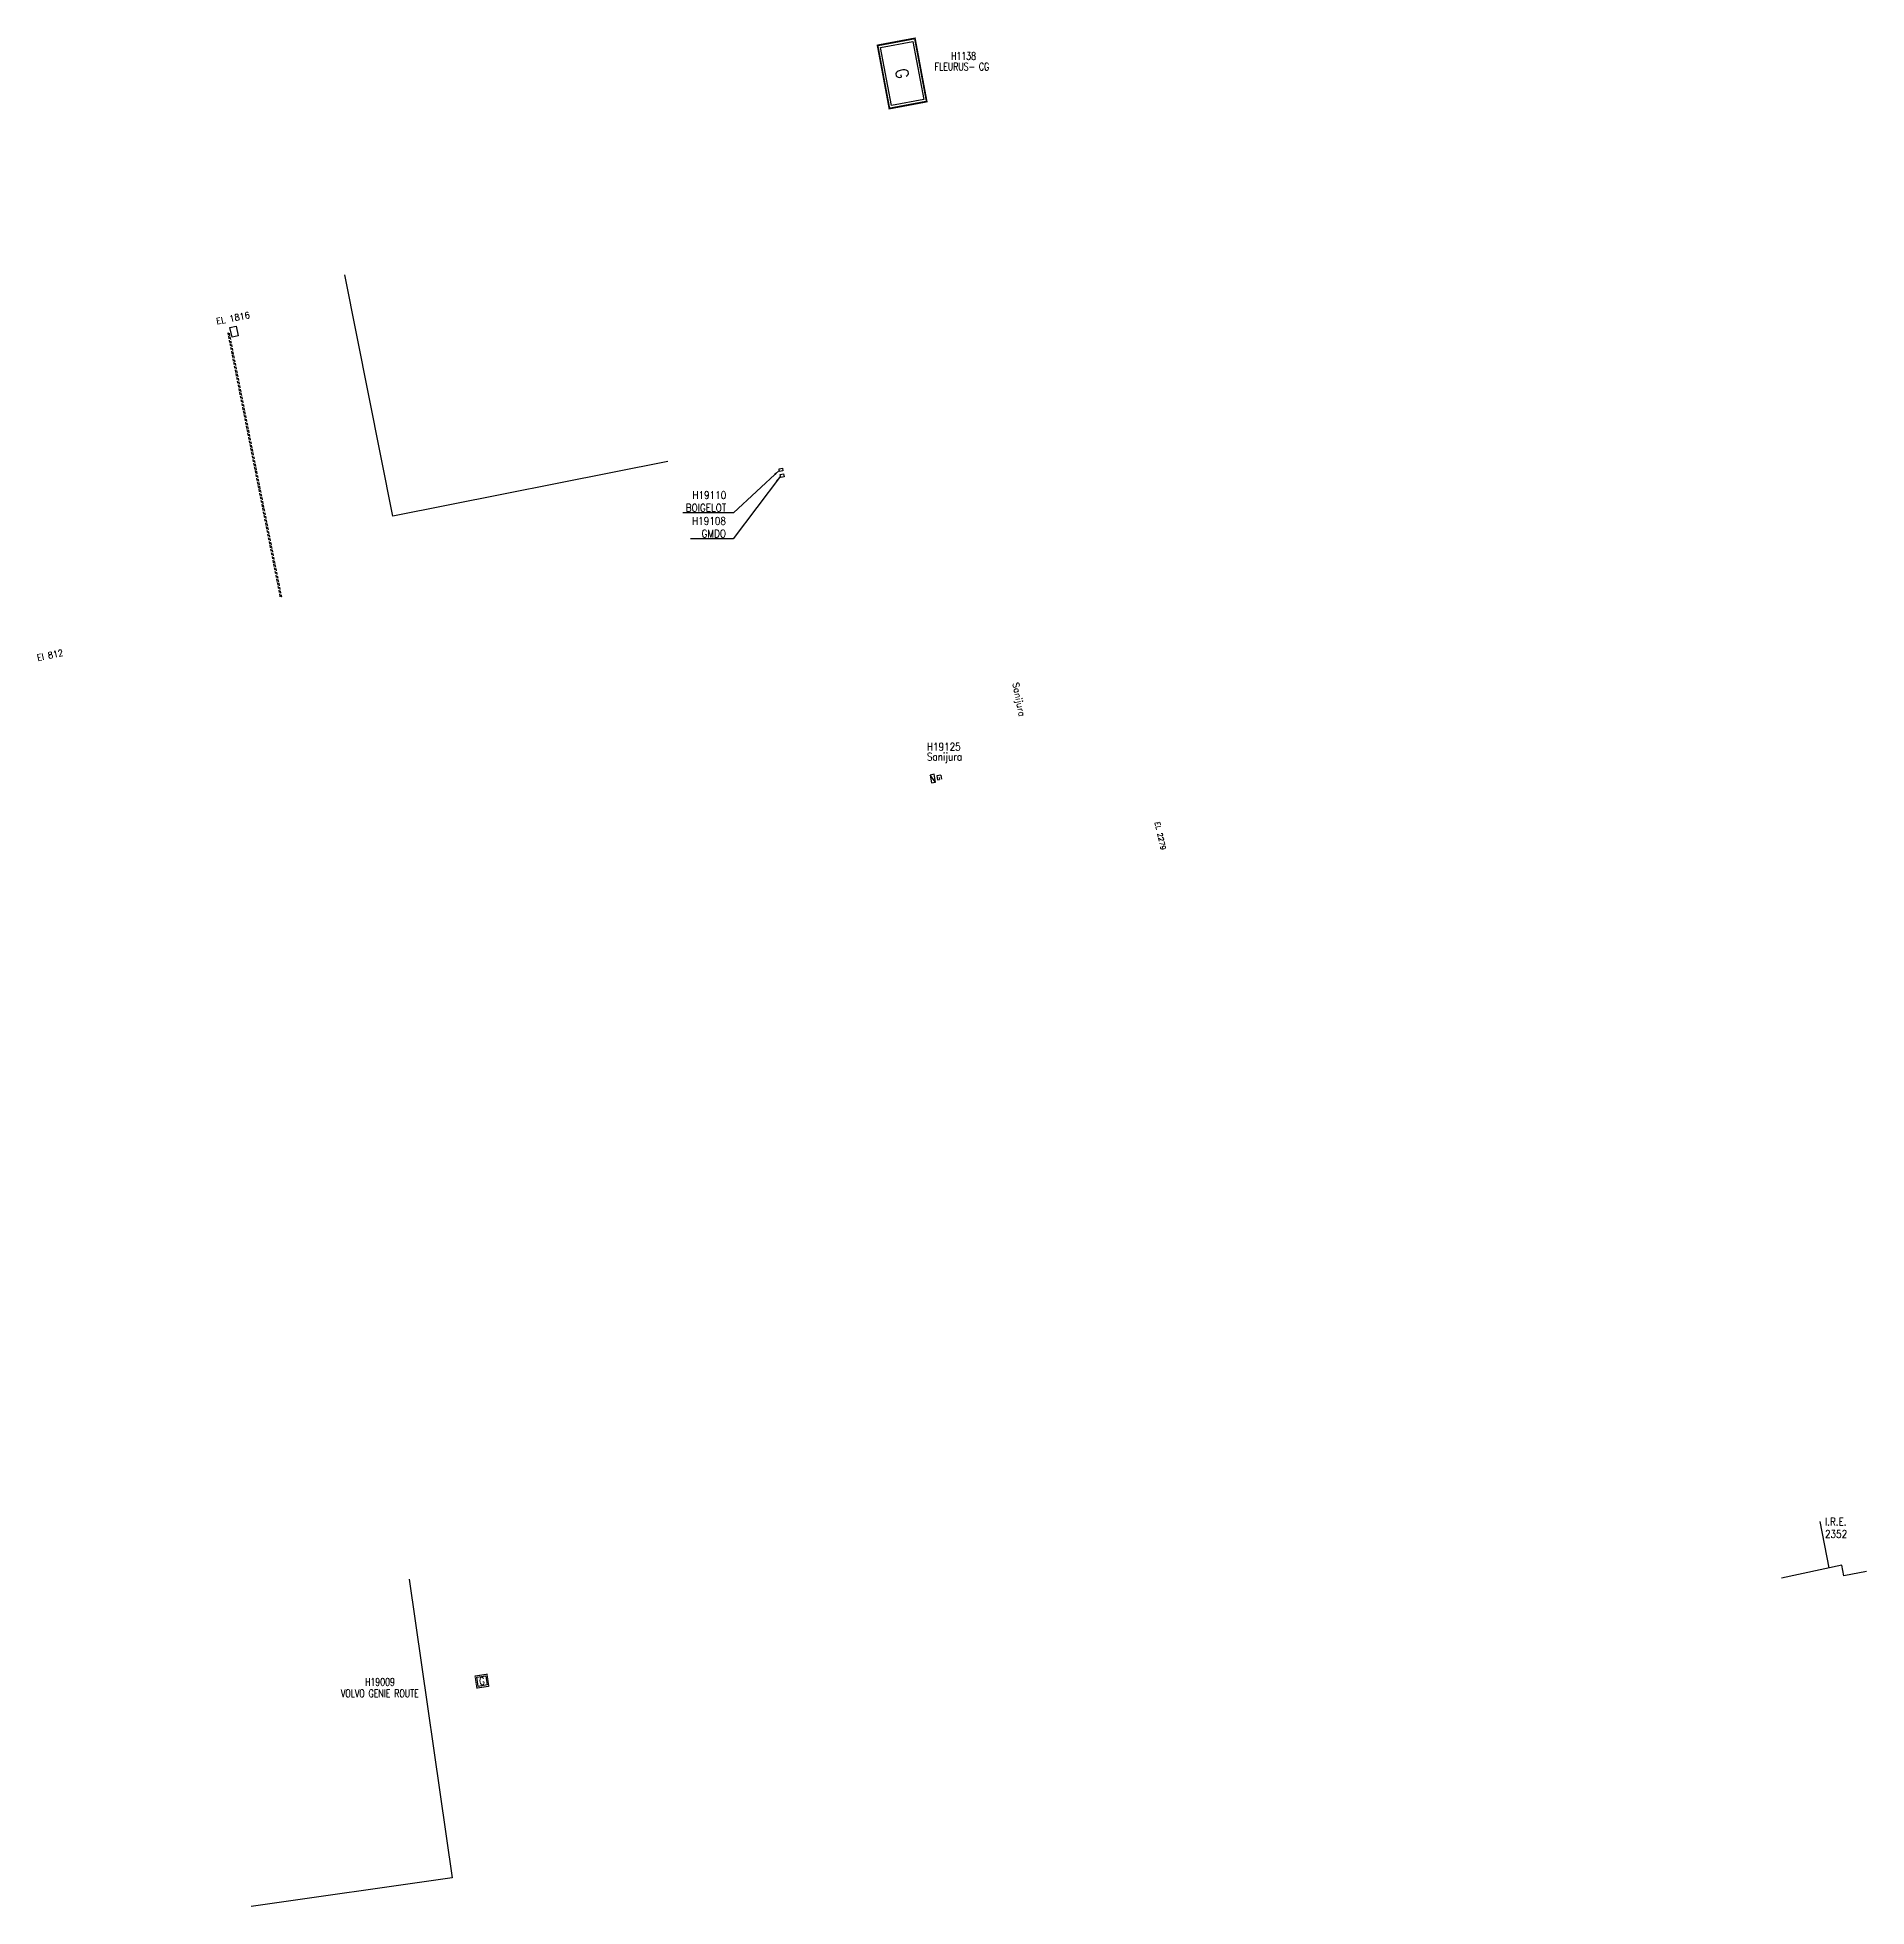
# Model space of a CAD drawing. Header units: millimetres. Extents: x 161129 to 161852, y 126273 to 126973.
# Drawn here: x 161491 to 161851.6, y 126604.8 to 126973.3 of the extents above; entities that cross this region are included whole.
import ezdxf
from ezdxf.enums import TextEntityAlignment as Align

# ---------------------------------------------------------------- set-up
doc = ezdxf.new("R2010")
doc.units = ezdxf.units.MM
doc.linetypes.add('DASHED', pattern=[0.75, 0.5, -0.25])
doc.layers.get('0').update_dxf_attribs({"linetype": 'CONTINUOUS'})
for name, color, linetype in [('G_210', 7, 'CONTINUOUS'), ('M_200', 7, 'CONTINUOUS'), ('W0100', 7, 'CONTINUOUS'), ('W0112', 1, 'DASHED'), ('W0432', 7, 'CONTINUOUS'), ('W0984', 7, 'CONTINUOUS')]:
    doc.layers.add(name, color=color, linetype=linetype)
doc.styles.add('G_ROMANS', font='ROMANS.SHX', dxfattribs={"width": 0.75})
doc.styles.get("Standard").update_dxf_attribs({"font": 'romans.shx', "width": 0.85})
doc.dimstyles.get("Standard").update_dxf_attribs({"dimtxt": 1.5, "dimasz": 1.2, "dimexe": 0.625, "dimexo": 0.625, "dimgap": 0.25, "dimtad": 1, "dimdec": 1, "dimzin": 0, "dimdsep": 46, "dimtxsty": 'Standard', "dimcen": -0.5, "dimadec": 0, "dimazin": 0, "dimtfac": 1, "dimtdec": 1, "dimtmove": 0, "dimatfit": 3, "dimfxl": 0, "dimtolj": 1, "dimtzin": 0, "dimarcsym": 0})

# ---------------------------------------------------------------- blocks, each defined once
blk = doc.blocks.new('G_210_17')
at = {"color": 0, "linetype": 'Continuous', "const_width": 0.35, "flags": 128}
blk.add_lwpolyline([(2, 2), (2, -2), (-2, -2), (-2, 2)], close=True, dxfattribs=at)
at = {"color": 0, "linetype": 'Continuous'}
blk.add_lwpolyline([(-1.5, 1.5), (1.5, 1.5), (1.5, -1.5), (-1.5, -1.5)], close=True, dxfattribs=at)
at = {"color": 0, "linetype": 'Continuous', "style": 'G_ROMANS', "width": 0.75}
blk.add_text('G', height=2.5, dxfattribs=at).set_placement((0, 0), align=Align.MIDDLE_CENTER)
for tag, height, p in [('NUM', 4, (0, 14)), ('NOM', 4, (0, 9)), ('BCL', 3, (0, 5))]:
    blk.add_attdef(tag, text='', height=height, dxfattribs=at).set_placement(p, align=Align.MIDDLE)
at = {"color": 0, "linetype": 'Continuous', "style": 'G_ROMANS', "width": 0.75, "flags": 3}
for tag, p in [('DEF_LEG', (0.14, -5.11)), ('DEF_COUP', (0.14, -7.61)), ('DEF_TYPE', (0.14, -10.11))]:
    blk.add_attdef(tag, text='', height=1.2, dxfattribs=at).set_placement(p, align=Align.MIDDLE)
blk = doc.blocks.new('T432')
at = {"flags": 128}
for points in [[(0.8, 0.8), (-0.8, 0.8)], [(-0.8, 0.8), (-0.8, 0)], [(0.8, 0.8), (-0.8, 0)], [(-0.8, 0), (0.8, 0)], [(-0.4, 2.1), (-0.4, 1.3)], [(-0.4, 1.3), (0.4, 1.3)], [(-0.39, 2.1), (0.41, 2.1)], [(0, 1.7), (0.4, 1.7)], [(0.4, 1.3), (0.4, 1.7)], [(0.8, 0), (0.8, 0.8)]]:
    blk.add_lwpolyline(points, dxfattribs=at)
blk = doc.blocks.new('*U3')
at = {"layer": 'G_210', "color": 0, "linetype": 'Continuous', "const_width": 0.35, "flags": 128}
blk.add_lwpolyline([(12.66, 7.48), (12.66, 0), (0, 0), (0, 7.48)], close=True, dxfattribs=at)
at = {"layer": 'G_210', "color": 0, "linetype": 'Continuous'}
blk.add_lwpolyline([(0.5, 6.98), (12.16, 6.98), (12.16, 0.5), (0.5, 0.5)], close=True, dxfattribs=at)
at = {"layer": 'G_210', "insert": (6.33, 3.74), "char_height": 2.5, "width": 12.6586, "attachment_point": 5}
blk.add_mtext('G', dxfattribs=at)
at = {"layer": 'G_210', "color": 0, "linetype": 'Continuous', "width": 0.75}
for tag, height, p in [('NUM', 2, (2, 12.5)), ('NOM', 2, (2, 9.68)), ('BCL', 1.5, (2, 7))]:
    blk.add_attdef(tag, text='', height=height, dxfattribs=at).set_placement(p, align=Align.MIDDLE)
at = {"layer": 'G_210', "color": 0, "linetype": 'Continuous', "width": 0.75, "flags": 3}
for tag, p in [('DEF_LEG', (2.14, -3.11)), ('DEF_COUP', (2.14, -5.61)), ('DEF_TYPE', (2.14, -8.11))]:
    blk.add_attdef(tag, text='', height=1.2, dxfattribs=at).set_placement(p, align=Align.MIDDLE)

msp = doc.modelspace()

# ---------------------------------------------------------------- linework, layer by layer
at = {"layer": 'G_210', "flags": 128}
for points in [[(161637.23, 126888.25), (161637.91, 126888.37), (161638.01, 126887.81), (161637.34, 126887.69), (161637.23, 126888.25)], [(161637.46, 126887.1), (161638.14, 126887.22), (161638.24, 126886.65), (161637.57, 126886.53), (161637.46, 126887.1)]]:
    msp.add_lwpolyline(points, dxfattribs=at)
at = {"layer": 'W0100', "color": 252, "flags": 128}
msp.add_lwpolyline([(161615.33, 126889.7), (161561.09, 126878.92), (161551.66, 126926.5)], dxfattribs=at)
at = {"layer": 'W0100', "color": 252}
msp.add_lwpolyline([(161530.19, 126916.38), (161530.61, 126914.43), (161529.39, 126914.17), (161528.96, 126916.12)], close=True, dxfattribs=at)
for points in [[(161844.24, 126671.6), (161842.45, 126680.75)], [(161851.64, 126670.91), (161847.15, 126670.06), (161846.76, 126672.14), (161834.85, 126669.56)], [(161564.33, 126669.37), (161572.79, 126610.53), (161533.19, 126604.84)]]:
    msp.add_lwpolyline(points, dxfattribs=at)
at = {"layer": 'W0112', "color": 252, "flags": 128}
msp.add_lwpolyline([(161538.9, 126863.11), (161528.61, 126915.04), (161528.8, 126915.08), (161539.12, 126863), (161538.93, 126862.96)], close=True, dxfattribs=at)

# ---------------------------------------------------------------- block references
at = {"layer": 'G_210'}
ref = msp.add_blockref('*U3', (161656.66, 126971.7), dxfattribs=dict(at, rotation=280.5926852313915))
ref.add_attrib('NUM', 'H1138', dxfattribs={"color": 0, "linetype": 'Continuous', "height": 1.5, "width": 0.75}).set_placement((161673.6, 126969.62), align=Align.MIDDLE)
ref.add_attrib('NOM', 'FLEURUS- CG', dxfattribs={"color": 0, "linetype": 'Continuous', "height": 1.5, "width": 0.75}).set_placement((161673.28, 126967.52), align=Align.MIDDLE)
at = {"layer": 'G_210', "color": 252}
ref = msp.add_blockref('G_210_17', (161578.66, 126649.28), dxfattribs=dict(at, xscale=0.6, yscale=0.6, zscale=0.6, rotation=8.610339470088812))
ref.add_attrib('NUM', 'H19009', dxfattribs={"layer": '0', "color": 0, "linetype": 'Continuous', "height": 1.5, "style": 'G_ROMANS', "width": 0.75}).set_placement((161558.56, 126649.13), align=Align.MIDDLE)
ref.add_attrib('NOM', 'VOLVO GENIE ROUTE', dxfattribs={"layer": '0', "color": 0, "linetype": 'Continuous', "height": 1.5, "style": 'G_ROMANS', "width": 0.75}).set_placement((161558.53, 126646.87), align=Align.MIDDLE)
at = {"layer": 'W0432', "rotation": 279.9502000632789}
msp.add_blockref('T432', (161667.14, 126827.1), dxfattribs=at)

# ---------------------------------------------------------------- texts
at = {"layer": 'G_210', "linetype": 'Continuous', "char_height": 1.5, "attachment_point": 9}
for s, insert in [('H19110\\PBOIGELOT', (161626.82, 126879.81)), ('H19108\\PGMDO', (161626.77, 126874.72))]:
    msp.add_mtext(s, dxfattribs=dict(at, insert=insert))
at = {"layer": 'M_200', "color": 252, "linetype": 'Continuous', "width": 0.85}
for s, p in [('I.R.E.', (161843.43, 126679.96)), ('2352', (161843.43, 126677.54))]:
    msp.add_text(s, height=1.5, dxfattribs=at).set_placement(p)
at = {"layer": 'W0100', "color": 252, "linetype": 'Continuous', "width": 0.943125}
for s, rotation, p in [('EL 1816', 11.0804, (161526.41, 126916.69)), ('El 812', 11.8316, (161491.08, 126850.35))]:
    msp.add_text(s, height=1.258, rotation=rotation, dxfattribs=at).set_placement(p)
at = {"layer": 'W0100', "color": 252, "linetype": 'Continuous'}
msp.add_text('EL 2279', height=1, rotation=282.8463, dxfattribs=at).set_placement((161711.3, 126818.55))
at = {"layer": 'W0432', "linetype": 'Continuous', "width": 0.85}
for s, p in [('H19125', (161666.38, 126832.71)), ('Sanijura', (161666.39, 126830.76))]:
    msp.add_text(s, height=1.5, rotation=0.0087, dxfattribs=at).set_placement(p)
at = {"layer": 'W0984', "color": 252, "linetype": 'Continuous'}
msp.add_text('Sanijura', height=1.25, rotation=281.0458, dxfattribs=at).set_placement((161683.27, 126846))

# ---------------------------------------------------------------- leaders
at = {"layer": 'G_210', "linetype": 'Continuous', "annotation_type": 0, "has_hookline": 1, "hookline_direction": 1}
for points, text_width in [([(161637.29, 126887.97), (161628.27, 126879.56), (161627.07, 126879.56)], 8.56), ([(161637.52, 126886.82), (161628.22, 126874.47), (161627.02, 126874.47)], 6.98)]:
    msp.add_leader(points, dimstyle='Standard', override={"dimgap": 0.25, "dimtad": 1}, dxfattribs=dict(at, text_width=text_width))

doc.saveas('drawing.dxf')
